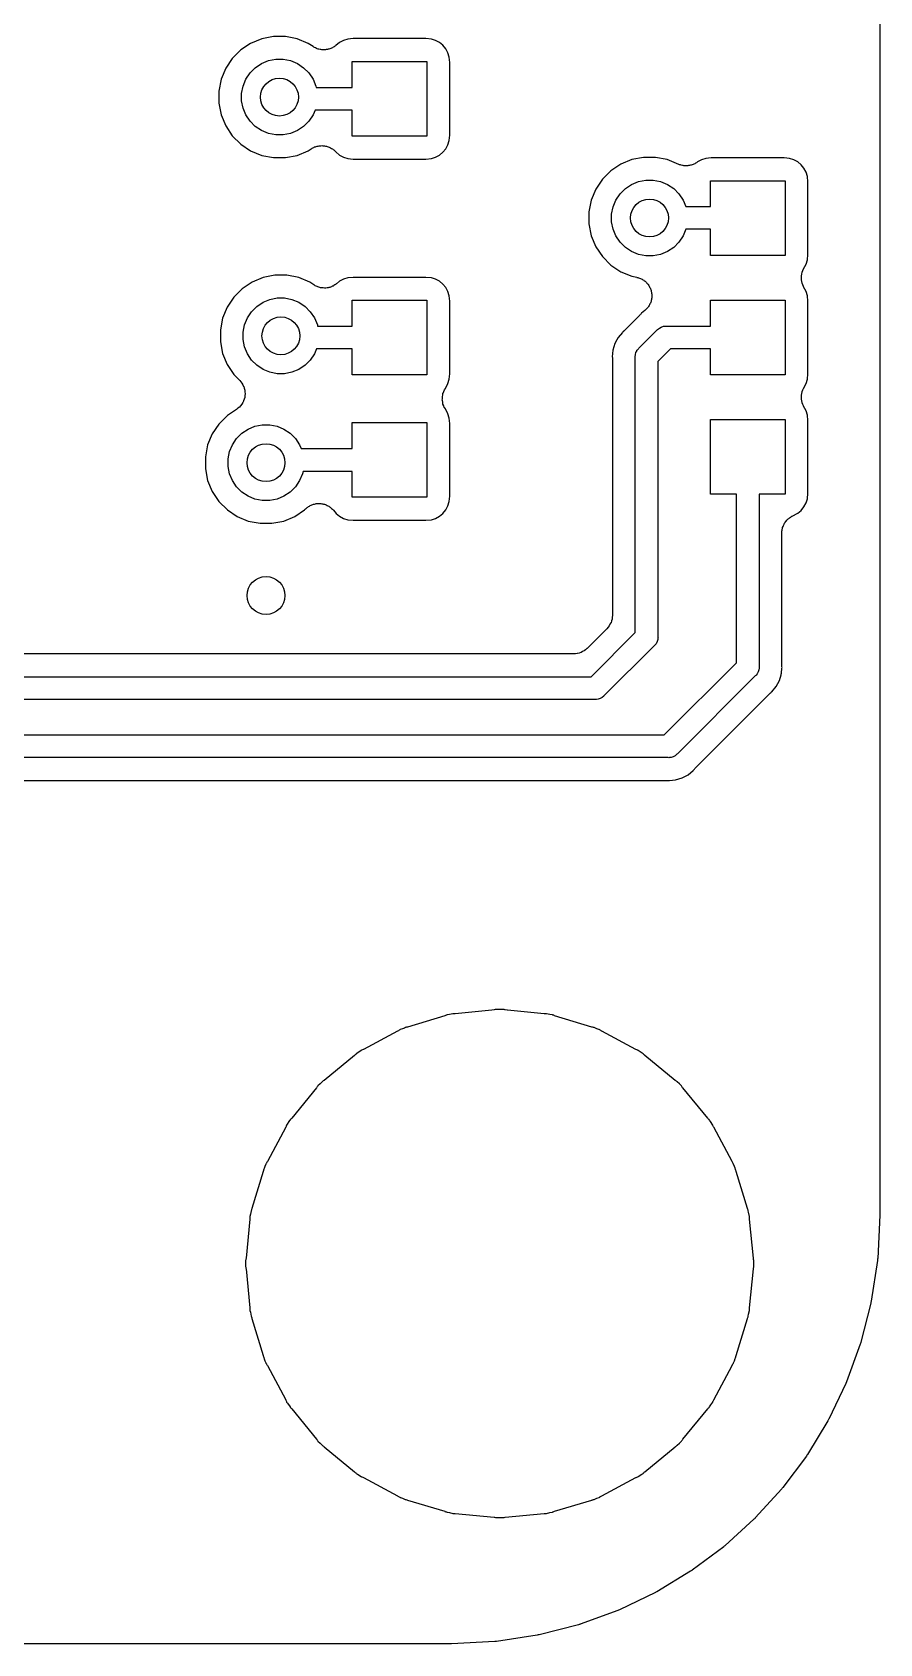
# Model space of a CAD drawing. Extents: x 98.9 to 141.5, y -118.8 to -76.2.
# Drawn here: x 135.81 to 141.49, y -118.8 to -108.01 of the extents above; entities that cross this region are included whole.
import ezdxf

# ---------------------------------------------------------------- set-up
doc = ezdxf.new("R2010")
doc.units = 0
doc.layers.add('BLACK', color=7, linetype='CONTINUOUS')

msp = doc.modelspace()

# ---------------------------------------------------------------- linework, layer by layer
at = {"layer": 'BLACK', "linetype": 'CONTINUOUS'}
for p, q in [((141.488, -102.097), (141.488, -115.926)), ((137.272, -108.08), (137.206, -108.124)), ((137.346, -108.049), (137.272, -108.08)), ((137.425, -108.034), (137.346, -108.049)), ((137.505, -108.034), (137.425, -108.034)), ((137.584, -108.049), (137.505, -108.034)), ((137.658, -108.08), (137.584, -108.049)), ((137.691, -108.102), (137.658, -108.08)), ((137.868, -108.074), (137.842, -108.095)), ((137.894, -108.06), (137.868, -108.074)), ((137.923, -108.051), (137.894, -108.06)), ((137.959, -108.048), (137.923, -108.051)), ((138.447, -108.048), (137.959, -108.048)), ((138.483, -108.051), (138.447, -108.048)), ((138.511, -108.06), (138.483, -108.051)), ((138.538, -108.074), (138.511, -108.06)), ((138.561, -108.093), (138.538, -108.074)), ((137.149, -108.181), (137.105, -108.247)), ((137.206, -108.124), (137.149, -108.181)), ((137.345, -108.215), (137.391, -108.196)), ((137.391, -108.196), (137.44, -108.186)), ((137.44, -108.186), (137.49, -108.186)), ((137.49, -108.186), (137.539, -108.196)), ((137.539, -108.196), (137.585, -108.215)), ((137.696, -108.105), (137.691, -108.102)), ((137.701, -108.108), (137.696, -108.105)), ((137.707, -108.111), (137.701, -108.108)), ((137.713, -108.114), (137.707, -108.111)), ((137.718, -108.116), (137.713, -108.114)), ((137.724, -108.118), (137.718, -108.116)), ((137.73, -108.119), (137.724, -108.118)), ((137.737, -108.121), (137.73, -108.119)), ((137.742, -108.122), (137.737, -108.121)), ((137.748, -108.123), (137.742, -108.122)), ((137.755, -108.123), (137.748, -108.123)), ((137.761, -108.124), (137.755, -108.123)), ((137.767, -108.123), (137.761, -108.124)), ((137.773, -108.123), (137.767, -108.123)), ((137.779, -108.122), (137.773, -108.123)), ((137.786, -108.121), (137.779, -108.122)), ((137.792, -108.12), (137.786, -108.121)), ((137.797, -108.119), (137.792, -108.12)), ((137.803, -108.116), (137.797, -108.119)), ((137.81, -108.114), (137.803, -108.116)), ((137.815, -108.112), (137.81, -108.114)), ((137.82, -108.11), (137.815, -108.112)), ((137.826, -108.106), (137.82, -108.11)), ((137.832, -108.103), (137.826, -108.106)), ((137.836, -108.099), (137.832, -108.103)), ((137.841, -108.096), (137.836, -108.099)), ((137.842, -108.095), (137.841, -108.096)), ((138.58, -108.116), (138.561, -108.093)), ((138.594, -108.143), (138.58, -108.116)), ((138.603, -108.172), (138.594, -108.143)), ((138.607, -108.208), (138.603, -108.172)), ((137.105, -108.247), (137.074, -108.321)), ((137.24, -108.32), (137.268, -108.278)), ((137.268, -108.278), (137.303, -108.243)), ((137.303, -108.243), (137.345, -108.215)), ((137.585, -108.215), (137.627, -108.243)), ((137.627, -108.243), (137.662, -108.278)), ((137.662, -108.278), (137.69, -108.32)), ((137.953, -108.375), (137.953, -108.201)), ((137.953, -108.201), (138.453, -108.201)), ((138.453, -108.201), (138.453, -108.701)), ((138.607, -108.695), (138.607, -108.208)), ((137.074, -108.321), (137.059, -108.4)), ((137.059, -108.4), (137.059, -108.48)), ((137.211, -108.415), (137.221, -108.366)), ((137.211, -108.465), (137.211, -108.415)), ((137.221, -108.366), (137.24, -108.32)), ((137.69, -108.32), (137.709, -108.366)), ((137.709, -108.366), (137.711, -108.375)), ((137.711, -108.375), (137.953, -108.375)), ((137.059, -108.48), (137.074, -108.559)), ((137.221, -108.514), (137.211, -108.465)), ((137.24, -108.56), (137.221, -108.514)), ((137.074, -108.559), (137.105, -108.633)), ((137.268, -108.602), (137.24, -108.56)), ((137.303, -108.637), (137.268, -108.602)), ((137.662, -108.602), (137.627, -108.637)), ((137.69, -108.56), (137.662, -108.602)), ((137.704, -108.528), (137.69, -108.56)), ((137.953, -108.528), (137.704, -108.528)), ((137.953, -108.701), (137.953, -108.528)), ((137.105, -108.633), (137.149, -108.699)), ((137.149, -108.699), (137.206, -108.756)), ((137.345, -108.665), (137.303, -108.637)), ((137.391, -108.684), (137.345, -108.665)), ((137.44, -108.694), (137.391, -108.684)), ((137.49, -108.694), (137.44, -108.694)), ((137.539, -108.684), (137.49, -108.694)), ((137.585, -108.665), (137.539, -108.684)), ((137.627, -108.637), (137.585, -108.665)), ((138.453, -108.701), (137.953, -108.701)), ((138.594, -108.76), (138.603, -108.731)), ((138.603, -108.731), (138.607, -108.695)), ((137.206, -108.756), (137.272, -108.8)), ((137.272, -108.8), (137.346, -108.831)), ((137.346, -108.831), (137.425, -108.846)), ((137.425, -108.846), (137.505, -108.846)), ((137.505, -108.846), (137.584, -108.831)), ((137.584, -108.831), (137.658, -108.8)), ((137.658, -108.8), (137.678, -108.787)), ((137.678, -108.787), (137.679, -108.786)), ((137.679, -108.786), (137.684, -108.783)), ((137.684, -108.783), (137.689, -108.78)), ((137.689, -108.78), (137.695, -108.777)), ((137.695, -108.777), (137.701, -108.774)), ((137.701, -108.774), (137.707, -108.773)), ((137.707, -108.773), (137.712, -108.771)), ((137.712, -108.771), (137.718, -108.769)), ((137.718, -108.769), (137.725, -108.768)), ((137.725, -108.768), (137.731, -108.767)), ((137.731, -108.767), (137.736, -108.766)), ((137.736, -108.766), (137.743, -108.766)), ((137.743, -108.766), (137.75, -108.765)), ((137.75, -108.765), (137.755, -108.766)), ((137.755, -108.766), (137.761, -108.766)), ((137.761, -108.766), (137.768, -108.767)), ((137.768, -108.767), (137.774, -108.768)), ((137.774, -108.768), (137.78, -108.77)), ((137.78, -108.77), (137.785, -108.771)), ((137.785, -108.771), (137.791, -108.774)), ((137.791, -108.774), (137.798, -108.776)), ((137.798, -108.776), (137.803, -108.778)), ((137.803, -108.778), (137.808, -108.78)), ((137.808, -108.78), (137.814, -108.784)), ((137.814, -108.784), (137.82, -108.787)), ((137.82, -108.787), (137.824, -108.791)), ((137.824, -108.791), (137.829, -108.794)), ((137.829, -108.794), (137.833, -108.799)), ((137.833, -108.799), (137.839, -108.803)), ((137.839, -108.803), (137.842, -108.808)), ((137.842, -108.808), (137.842, -108.808)), ((137.842, -108.808), (137.868, -108.829)), ((137.868, -108.829), (137.894, -108.843)), ((137.894, -108.843), (137.923, -108.852)), ((138.483, -108.852), (138.511, -108.843)), ((138.511, -108.843), (138.538, -108.829)), ((138.538, -108.829), (138.561, -108.81)), ((138.561, -108.81), (138.58, -108.786)), ((138.58, -108.786), (138.594, -108.76)), ((139.905, -108.844), (139.826, -108.859)), ((139.985, -108.844), (139.905, -108.844)), ((140.064, -108.859), (139.985, -108.844)), ((140.359, -108.848), (140.323, -108.851)), ((140.847, -108.848), (140.359, -108.848)), ((140.883, -108.851), (140.847, -108.848)), ((137.923, -108.852), (137.959, -108.855)), ((137.959, -108.855), (138.447, -108.855)), ((138.447, -108.855), (138.483, -108.852)), ((139.686, -108.934), (139.629, -108.991)), ((139.752, -108.89), (139.686, -108.934)), ((139.826, -108.859), (139.752, -108.89)), ((140.141, -108.891), (140.064, -108.859)), ((140.146, -108.893), (140.141, -108.891)), ((140.152, -108.895), (140.146, -108.893)), ((140.158, -108.897), (140.152, -108.895)), ((140.165, -108.898), (140.158, -108.897)), ((140.17, -108.899), (140.165, -108.898)), ((140.176, -108.9), (140.17, -108.899)), ((140.183, -108.9), (140.176, -108.9)), ((140.189, -108.901), (140.183, -108.9)), ((140.195, -108.9), (140.189, -108.901)), ((140.201, -108.9), (140.195, -108.9)), ((140.207, -108.899), (140.201, -108.9)), ((140.214, -108.899), (140.207, -108.899)), ((140.219, -108.897), (140.214, -108.899)), ((140.225, -108.896), (140.219, -108.897)), ((140.231, -108.893), (140.225, -108.896)), ((140.238, -108.891), (140.231, -108.893)), ((140.243, -108.889), (140.238, -108.891)), ((140.248, -108.887), (140.243, -108.889)), ((140.254, -108.883), (140.248, -108.887)), ((140.26, -108.88), (140.254, -108.883)), ((140.264, -108.876), (140.26, -108.88)), ((140.266, -108.875), (140.264, -108.876)), ((140.294, -108.86), (140.266, -108.875)), ((140.323, -108.851), (140.294, -108.86)), ((140.911, -108.86), (140.883, -108.851)), ((140.938, -108.874), (140.911, -108.86)), ((140.961, -108.893), (140.938, -108.874)), ((140.98, -108.916), (140.961, -108.893)), ((140.994, -108.943), (140.98, -108.916)), ((141.003, -108.972), (140.994, -108.943)), ((139.585, -109.057), (139.554, -109.131)), ((139.629, -108.991), (139.585, -109.057)), ((139.748, -109.088), (139.783, -109.053)), ((139.783, -109.053), (139.825, -109.025)), ((139.825, -109.025), (139.871, -109.006)), ((139.871, -109.006), (139.92, -108.996)), ((139.92, -108.996), (139.97, -108.996)), ((139.97, -108.996), (140.019, -109.006)), ((140.019, -109.006), (140.065, -109.025)), ((140.065, -109.025), (140.107, -109.053)), ((140.107, -109.053), (140.142, -109.088)), ((140.353, -109.174), (140.353, -109.001)), ((140.353, -109.001), (140.853, -109.001)), ((140.853, -109.001), (140.853, -109.501)), ((141.007, -109.008), (141.003, -108.972)), ((141.007, -109.495), (141.007, -109.008)), ((139.554, -109.131), (139.539, -109.21)), ((139.701, -109.176), (139.72, -109.13)), ((139.72, -109.13), (139.748, -109.088)), ((140.142, -109.088), (140.17, -109.13)), ((140.17, -109.13), (140.188, -109.174)), ((139.539, -109.21), (139.539, -109.29)), ((139.691, -109.225), (139.701, -109.176)), ((139.691, -109.275), (139.691, -109.225)), ((139.701, -109.324), (139.691, -109.275)), ((140.188, -109.174), (140.353, -109.174)), ((139.539, -109.29), (139.554, -109.369)), ((139.554, -109.369), (139.585, -109.443)), ((139.72, -109.37), (139.701, -109.324)), ((139.748, -109.412), (139.72, -109.37)), ((140.17, -109.37), (140.142, -109.412)), ((140.188, -109.326), (140.17, -109.37)), ((140.353, -109.326), (140.188, -109.326)), ((140.353, -109.501), (140.353, -109.326)), ((139.585, -109.443), (139.629, -109.509)), ((139.783, -109.447), (139.748, -109.412)), ((139.825, -109.475), (139.783, -109.447)), ((139.871, -109.494), (139.825, -109.475)), ((139.92, -109.504), (139.871, -109.494)), ((140.019, -109.494), (139.97, -109.504)), ((140.065, -109.475), (140.019, -109.494)), ((140.107, -109.447), (140.065, -109.475)), ((140.142, -109.412), (140.107, -109.447)), ((141.003, -109.531), (141.007, -109.495)), ((139.629, -109.509), (139.686, -109.566)), ((139.686, -109.566), (139.752, -109.61)), ((139.97, -109.504), (139.92, -109.504)), ((140.853, -109.501), (140.353, -109.501)), ((140.968, -109.613), (140.973, -109.602)), ((140.973, -109.602), (140.977, -109.592)), ((140.977, -109.592), (140.994, -109.56)), ((140.994, -109.56), (141.003, -109.531)), ((137.282, -109.68), (137.216, -109.724)), ((137.356, -109.649), (137.282, -109.68)), ((137.435, -109.634), (137.356, -109.649)), ((137.515, -109.634), (137.435, -109.634)), ((137.594, -109.649), (137.515, -109.634)), ((137.668, -109.68), (137.594, -109.649)), ((137.696, -109.699), (137.668, -109.68)), ((137.701, -109.701), (137.696, -109.699)), ((137.705, -109.705), (137.701, -109.701)), ((137.712, -109.707), (137.705, -109.705)), ((137.718, -109.71), (137.712, -109.707)), ((137.723, -109.712), (137.718, -109.71)), ((137.728, -109.714), (137.723, -109.712)), ((137.814, -109.711), (137.808, -109.713)), ((137.819, -109.708), (137.814, -109.711)), ((137.825, -109.706), (137.819, -109.708)), ((137.83, -109.702), (137.825, -109.706)), ((137.836, -109.699), (137.83, -109.702)), ((137.841, -109.695), (137.836, -109.699)), ((137.845, -109.692), (137.841, -109.695)), ((137.847, -109.691), (137.845, -109.692)), ((137.868, -109.674), (137.847, -109.691)), ((137.894, -109.66), (137.868, -109.674)), ((137.923, -109.651), (137.894, -109.66)), ((137.959, -109.648), (137.923, -109.651)), ((138.447, -109.648), (137.959, -109.648)), ((138.483, -109.651), (138.447, -109.648)), ((138.511, -109.66), (138.483, -109.651)), ((138.538, -109.674), (138.511, -109.66)), ((138.561, -109.693), (138.538, -109.674)), ((138.58, -109.716), (138.561, -109.693)), ((139.752, -109.61), (139.826, -109.641)), ((139.826, -109.641), (139.859, -109.647)), ((139.859, -109.647), (139.86, -109.648)), ((139.86, -109.648), (139.866, -109.649)), ((139.866, -109.649), (139.872, -109.651)), ((139.872, -109.651), (139.878, -109.653)), ((139.878, -109.653), (139.884, -109.655)), ((139.884, -109.655), (139.889, -109.658)), ((139.889, -109.658), (139.895, -109.66)), ((139.895, -109.66), (139.9, -109.664)), ((139.9, -109.664), (139.906, -109.667)), ((139.906, -109.667), (139.91, -109.671)), ((139.91, -109.671), (139.915, -109.674)), ((139.915, -109.674), (139.92, -109.679)), ((139.92, -109.679), (139.925, -109.683)), ((139.925, -109.683), (139.928, -109.688)), ((139.928, -109.688), (139.933, -109.692)), ((139.933, -109.692), (139.936, -109.697)), ((139.936, -109.697), (139.94, -109.702)), ((139.94, -109.702), (139.943, -109.708)), ((139.943, -109.708), (139.946, -109.713)), ((140.963, -109.638), (140.966, -109.626)), ((140.963, -109.639), (140.963, -109.638)), ((140.963, -109.638), (140.963, -109.638)), ((140.963, -109.651), (140.963, -109.639)), ((140.963, -109.662), (140.963, -109.651)), ((140.963, -109.663), (140.963, -109.662)), ((140.963, -109.664), (140.963, -109.663)), ((140.965, -109.675), (140.963, -109.664)), ((140.967, -109.687), (140.965, -109.675)), ((140.966, -109.626), (140.968, -109.614)), ((140.968, -109.687), (140.967, -109.687)), ((140.968, -109.614), (140.968, -109.613)), ((140.968, -109.614), (140.968, -109.614)), ((140.968, -109.688), (140.968, -109.687)), ((140.972, -109.699), (140.968, -109.688)), ((140.977, -109.71), (140.972, -109.699)), ((140.977, -109.711), (140.977, -109.71)), ((140.994, -109.743), (140.977, -109.711)), ((140.977, -109.711), (140.977, -109.711)), ((140.977, -109.711), (140.977, -109.711)), ((140.977, -109.711), (140.977, -109.711)), ((137.159, -109.781), (137.115, -109.847)), ((137.216, -109.724), (137.159, -109.781)), ((137.313, -109.843), (137.355, -109.815)), ((137.355, -109.815), (137.401, -109.796)), ((137.401, -109.796), (137.45, -109.786)), ((137.45, -109.786), (137.5, -109.786)), ((137.5, -109.786), (137.549, -109.796)), ((137.549, -109.796), (137.595, -109.815)), ((137.595, -109.815), (137.637, -109.843)), ((137.735, -109.716), (137.728, -109.714)), ((137.741, -109.718), (137.735, -109.716)), ((137.747, -109.718), (137.741, -109.718)), ((137.752, -109.719), (137.747, -109.718)), ((137.759, -109.719), (137.752, -109.719)), ((137.766, -109.72), (137.759, -109.719)), ((137.772, -109.72), (137.766, -109.72)), ((137.777, -109.72), (137.772, -109.72)), ((137.784, -109.718), (137.777, -109.72)), ((137.791, -109.718), (137.784, -109.718)), ((137.796, -109.716), (137.791, -109.718)), ((137.802, -109.715), (137.796, -109.716)), ((137.808, -109.713), (137.802, -109.715)), ((137.953, -109.975), (137.953, -109.801)), ((137.953, -109.801), (138.453, -109.801)), ((138.453, -109.801), (138.453, -110.301)), ((138.594, -109.743), (138.58, -109.716)), ((138.603, -109.772), (138.594, -109.743)), ((138.607, -109.808), (138.603, -109.772)), ((138.607, -110.295), (138.607, -109.808)), ((139.946, -109.713), (139.949, -109.719)), ((139.949, -109.719), (139.952, -109.724)), ((139.953, -109.815), (139.951, -109.821)), ((139.952, -109.724), (139.953, -109.73)), ((139.953, -109.73), (139.956, -109.736)), ((139.955, -109.809), (139.953, -109.815)), ((139.956, -109.803), (139.955, -109.809)), ((139.956, -109.736), (139.957, -109.742)), ((139.958, -109.797), (139.956, -109.803)), ((139.957, -109.742), (139.959, -109.748)), ((139.959, -109.791), (139.958, -109.797)), ((139.959, -109.748), (139.959, -109.754)), ((139.959, -109.754), (139.96, -109.76)), ((139.96, -109.785), (139.959, -109.791)), ((139.96, -109.76), (139.96, -109.766)), ((139.96, -109.766), (139.961, -109.773)), ((139.961, -109.773), (139.96, -109.779)), ((139.96, -109.779), (139.96, -109.785)), ((140.353, -109.975), (140.353, -109.801)), ((140.353, -109.801), (140.853, -109.801)), ((140.853, -109.801), (140.853, -110.301)), ((141.003, -109.772), (140.994, -109.743)), ((141.007, -109.808), (141.003, -109.772)), ((141.007, -110.295), (141.007, -109.808)), ((137.084, -109.921), (137.069, -110)), ((137.115, -109.847), (137.084, -109.921)), ((137.231, -109.966), (137.25, -109.92)), ((137.25, -109.92), (137.278, -109.878)), ((137.278, -109.878), (137.313, -109.843)), ((137.637, -109.843), (137.672, -109.878)), ((137.672, -109.878), (137.7, -109.92)), ((137.7, -109.92), (137.719, -109.966)), ((139.88, -109.902), (139.776, -110.006)), ((139.883, -109.898), (139.88, -109.902)), ((139.887, -109.894), (139.883, -109.898)), ((139.888, -109.893), (139.887, -109.894)), ((139.891, -109.889), (139.888, -109.893)), ((139.914, -109.87), (139.891, -109.889)), ((139.919, -109.866), (139.914, -109.87)), ((139.923, -109.862), (139.919, -109.866)), ((139.927, -109.857), (139.923, -109.862)), ((139.932, -109.852), (139.927, -109.857)), ((139.935, -109.847), (139.932, -109.852)), ((139.939, -109.843), (139.935, -109.847)), ((139.942, -109.837), (139.939, -109.843)), ((139.946, -109.832), (139.942, -109.837)), ((139.948, -109.826), (139.946, -109.832)), ((139.951, -109.821), (139.948, -109.826)), ((137.069, -110), (137.069, -110.08)), ((137.221, -110.015), (137.231, -109.966)), ((137.221, -110.065), (137.221, -110.015)), ((137.719, -109.966), (137.721, -109.975)), ((137.721, -109.975), (137.953, -109.975)), ((139.763, -110.018), (139.734, -110.052)), ((139.766, -110.014), (139.763, -110.018)), ((139.77, -110.011), (139.766, -110.014)), ((139.774, -110.007), (139.77, -110.011)), ((139.776, -110.006), (139.774, -110.007)), ((139.874, -110.123), (139.997, -110)), ((139.997, -110), (139.999, -109.997)), ((139.999, -109.997), (140.011, -109.988)), ((140.011, -109.988), (140.024, -109.981)), ((140.024, -109.981), (140.039, -109.976)), ((140.039, -109.976), (140.05, -109.975)), ((140.05, -109.975), (140.05, -109.975)), ((140.05, -109.975), (140.054, -109.975)), ((140.054, -109.975), (140.057, -109.975)), ((140.057, -109.975), (140.353, -109.975)), ((137.069, -110.08), (137.084, -110.159)), ((137.231, -110.114), (137.221, -110.065)), ((137.25, -110.16), (137.231, -110.114)), ((137.714, -110.128), (137.7, -110.16)), ((137.953, -110.128), (137.714, -110.128)), ((137.953, -110.301), (137.953, -110.128)), ((139.7, -110.135), (139.695, -110.18)), ((139.713, -110.092), (139.7, -110.135)), ((139.726, -110.067), (139.713, -110.092)), ((139.734, -110.052), (139.726, -110.067)), ((139.726, -110.067), (139.726, -110.067)), ((139.854, -110.151), (139.859, -110.143)), ((139.859, -110.143), (139.861, -110.137)), ((139.861, -110.137), (139.865, -110.133)), ((139.865, -110.133), (139.871, -110.126)), ((139.871, -110.126), (139.874, -110.123)), ((140.085, -110.128), (140.001, -110.212)), ((140.353, -110.128), (140.085, -110.128)), ((140.353, -110.301), (140.353, -110.128)), ((137.084, -110.159), (137.115, -110.233)), ((137.115, -110.233), (137.159, -110.299)), ((137.278, -110.202), (137.25, -110.16)), ((137.313, -110.237), (137.278, -110.202)), ((137.355, -110.265), (137.313, -110.237)), ((137.637, -110.237), (137.595, -110.265)), ((137.672, -110.202), (137.637, -110.237)), ((137.7, -110.16), (137.672, -110.202)), ((139.695, -110.18), (139.696, -110.185)), ((139.696, -110.185), (139.696, -110.187)), ((139.696, -110.187), (139.696, -110.192)), ((139.696, -110.192), (139.696, -110.197)), ((139.696, -110.197), (139.696, -111.913)), ((139.848, -110.18), (139.85, -110.165)), ((139.849, -110.184), (139.848, -110.18)), ((139.849, -112.028), (139.849, -110.184)), ((139.85, -110.165), (139.854, -110.151)), ((139.85, -110.165), (139.85, -110.165)), ((140.001, -110.212), (140.001, -112.056)), ((137.159, -110.299), (137.198, -110.337)), ((137.198, -110.337), (137.198, -110.338)), ((137.198, -110.338), (137.198, -110.338)), ((137.198, -110.338), (137.198, -110.338)), ((137.198, -110.338), (137.199, -110.339)), ((137.199, -110.339), (137.206, -110.348)), ((137.206, -110.348), (137.214, -110.357)), ((137.214, -110.357), (137.214, -110.358)), ((137.214, -110.358), (137.214, -110.358)), ((137.214, -110.358), (137.22, -110.369)), ((137.401, -110.284), (137.355, -110.265)), ((137.45, -110.294), (137.401, -110.284)), ((137.5, -110.294), (137.45, -110.294)), ((137.549, -110.284), (137.5, -110.294)), ((137.595, -110.265), (137.549, -110.284)), ((138.453, -110.301), (137.953, -110.301)), ((138.577, -110.393), (138.594, -110.36)), ((138.594, -110.36), (138.603, -110.331)), ((138.603, -110.331), (138.607, -110.295)), ((140.853, -110.301), (140.353, -110.301)), ((140.977, -110.392), (140.994, -110.36)), ((140.994, -110.36), (141.003, -110.331)), ((141.003, -110.331), (141.007, -110.295)), ((137.22, -110.369), (137.225, -110.379)), ((137.225, -110.379), (137.225, -110.38)), ((137.225, -110.38), (137.226, -110.38)), ((137.228, -110.465), (137.225, -110.476)), ((137.226, -110.38), (137.229, -110.391)), ((137.232, -110.453), (137.228, -110.465)), ((137.229, -110.391), (137.232, -110.403)), ((137.232, -110.403), (137.232, -110.403)), ((137.232, -110.403), (137.233, -110.404)), ((137.233, -110.44), (137.232, -110.452)), ((137.232, -110.452), (137.232, -110.453)), ((137.232, -110.453), (137.232, -110.453)), ((137.233, -110.404), (137.234, -110.416)), ((137.235, -110.428), (137.233, -110.44)), ((137.234, -110.416), (137.235, -110.428)), ((137.235, -110.428), (137.235, -110.428)), ((137.235, -110.428), (137.235, -110.428)), ((138.556, -110.472), (138.557, -110.461)), ((138.557, -110.448), (138.559, -110.436)), ((138.557, -110.449), (138.557, -110.448)), ((138.557, -110.448), (138.557, -110.448)), ((138.557, -110.461), (138.557, -110.449)), ((138.559, -110.436), (138.561, -110.424)), ((138.561, -110.424), (138.562, -110.424)), ((138.562, -110.423), (138.566, -110.412)), ((138.562, -110.424), (138.562, -110.423)), ((138.566, -110.412), (138.571, -110.401)), ((138.571, -110.401), (138.577, -110.393)), ((138.571, -110.401), (138.571, -110.401)), ((138.571, -110.401), (138.571, -110.401)), ((140.963, -110.438), (140.966, -110.426)), ((140.963, -110.439), (140.963, -110.438)), ((140.963, -110.438), (140.963, -110.438)), ((140.963, -110.45), (140.963, -110.439)), ((140.963, -110.462), (140.963, -110.45)), ((140.963, -110.463), (140.963, -110.462)), ((140.963, -110.464), (140.963, -110.463)), ((140.965, -110.475), (140.963, -110.464)), ((140.966, -110.426), (140.968, -110.414)), ((140.968, -110.413), (140.973, -110.402)), ((140.968, -110.414), (140.968, -110.413)), ((140.968, -110.414), (140.968, -110.414)), ((140.973, -110.402), (140.977, -110.392)), ((137.116, -110.574), (137.059, -110.631)), ((137.178, -110.533), (137.116, -110.574)), ((137.187, -110.525), (137.178, -110.533)), ((137.197, -110.517), (137.187, -110.525)), ((137.205, -110.508), (137.197, -110.517)), ((137.197, -110.517), (137.197, -110.517)), ((137.197, -110.517), (137.197, -110.517)), ((137.213, -110.498), (137.205, -110.508)), ((137.219, -110.487), (137.213, -110.498)), ((137.213, -110.498), (137.213, -110.498)), ((137.213, -110.498), (137.213, -110.498)), ((137.225, -110.477), (137.219, -110.487)), ((137.225, -110.476), (137.225, -110.476)), ((137.225, -110.476), (137.225, -110.477)), ((138.557, -110.473), (138.556, -110.472)), ((138.559, -110.485), (138.557, -110.473)), ((138.557, -110.473), (138.557, -110.473)), ((138.561, -110.497), (138.559, -110.485)), ((138.561, -110.498), (138.561, -110.497)), ((138.561, -110.497), (138.561, -110.497)), ((138.566, -110.509), (138.561, -110.498)), ((138.57, -110.52), (138.566, -110.509)), ((138.571, -110.521), (138.57, -110.52)), ((138.57, -110.52), (138.57, -110.52)), ((138.577, -110.53), (138.571, -110.521)), ((138.594, -110.563), (138.577, -110.53)), ((138.603, -110.592), (138.594, -110.563)), ((140.967, -110.487), (140.965, -110.475)), ((140.968, -110.487), (140.967, -110.487)), ((140.968, -110.488), (140.968, -110.487)), ((140.972, -110.499), (140.968, -110.488)), ((140.977, -110.51), (140.972, -110.499)), ((140.977, -110.511), (140.977, -110.51)), ((140.994, -110.543), (140.977, -110.511)), ((140.977, -110.511), (140.977, -110.511)), ((140.977, -110.511), (140.977, -110.511)), ((140.977, -110.511), (140.977, -110.511)), ((141.003, -110.572), (140.994, -110.543)), ((141.007, -110.608), (141.003, -110.572)), ((137.059, -110.631), (137.015, -110.697)), ((137.213, -110.693), (137.255, -110.665)), ((137.255, -110.665), (137.301, -110.646)), ((137.301, -110.646), (137.35, -110.636)), ((137.35, -110.636), (137.4, -110.636)), ((137.4, -110.636), (137.449, -110.646)), ((137.449, -110.646), (137.495, -110.665)), ((137.495, -110.665), (137.537, -110.693)), ((137.953, -110.795), (137.953, -110.621)), ((137.953, -110.621), (138.453, -110.621)), ((138.453, -110.621), (138.453, -111.121)), ((138.607, -110.628), (138.603, -110.592)), ((138.607, -111.115), (138.607, -110.628)), ((140.353, -111.101), (140.353, -110.601)), ((140.353, -110.601), (140.853, -110.601)), ((140.853, -110.601), (140.853, -111.101)), ((141.007, -111.095), (141.007, -110.608)), ((136.984, -110.771), (136.969, -110.85)), ((137.015, -110.697), (136.984, -110.771)), ((137.131, -110.816), (137.15, -110.77)), ((137.15, -110.77), (137.178, -110.728)), ((137.178, -110.728), (137.213, -110.693)), ((137.537, -110.693), (137.572, -110.728)), ((137.572, -110.728), (137.6, -110.77)), ((137.6, -110.77), (137.611, -110.795)), ((136.969, -110.85), (136.969, -110.93)), ((137.121, -110.865), (137.131, -110.816)), ((137.121, -110.915), (137.121, -110.865)), ((137.611, -110.795), (137.953, -110.795)), ((136.969, -110.93), (136.984, -111.009)), ((137.131, -110.964), (137.121, -110.915)), ((137.15, -111.01), (137.131, -110.964)), ((137.619, -110.964), (137.6, -111.01)), ((137.623, -110.948), (137.619, -110.964)), ((137.953, -110.948), (137.623, -110.948)), ((137.953, -111.121), (137.953, -110.948)), ((136.984, -111.009), (137.015, -111.083)), ((137.015, -111.083), (137.059, -111.149)), ((137.178, -111.052), (137.15, -111.01)), ((137.213, -111.087), (137.178, -111.052)), ((137.255, -111.115), (137.213, -111.087)), ((137.301, -111.134), (137.255, -111.115)), ((137.495, -111.115), (137.449, -111.134)), ((137.537, -111.087), (137.495, -111.115)), ((137.572, -111.052), (137.537, -111.087)), ((137.6, -111.01), (137.572, -111.052)), ((138.603, -111.151), (138.607, -111.115)), ((140.527, -111.101), (140.353, -111.101)), ((140.527, -112.231), (140.527, -111.101)), ((140.853, -111.101), (140.679, -111.101)), ((140.679, -111.101), (140.679, -112.258)), ((141.003, -111.131), (141.007, -111.095)), ((137.059, -111.149), (137.116, -111.206)), ((137.116, -111.206), (137.182, -111.25)), ((137.35, -111.144), (137.301, -111.134)), ((137.4, -111.144), (137.35, -111.144)), ((137.449, -111.134), (137.4, -111.144)), ((137.568, -111.25), (137.634, -111.206)), ((137.634, -111.206), (137.64, -111.2)), ((137.64, -111.2), (137.641, -111.199)), ((137.641, -111.199), (137.646, -111.195)), ((137.646, -111.195), (137.65, -111.191)), ((137.65, -111.191), (137.655, -111.187)), ((137.655, -111.187), (137.66, -111.183)), ((137.66, -111.183), (137.666, -111.181)), ((137.666, -111.181), (137.67, -111.177)), ((137.67, -111.177), (137.677, -111.175)), ((137.677, -111.175), (137.682, -111.172)), ((137.682, -111.172), (137.688, -111.17)), ((137.688, -111.17), (137.693, -111.168)), ((137.693, -111.168), (137.7, -111.167)), ((137.7, -111.167), (137.706, -111.165)), ((137.706, -111.165), (137.712, -111.164)), ((137.712, -111.164), (137.718, -111.163)), ((137.718, -111.163), (137.724, -111.163)), ((137.724, -111.163), (137.731, -111.163)), ((137.731, -111.163), (137.737, -111.163)), ((137.737, -111.163), (137.742, -111.163)), ((137.742, -111.163), (137.749, -111.165)), ((137.749, -111.165), (137.756, -111.165)), ((137.756, -111.165), (137.761, -111.167)), ((137.761, -111.167), (137.767, -111.168)), ((137.767, -111.168), (137.773, -111.171)), ((137.773, -111.171), (137.779, -111.173)), ((137.779, -111.173), (137.784, -111.176)), ((137.784, -111.176), (137.79, -111.178)), ((137.79, -111.178), (137.795, -111.182)), ((137.795, -111.182), (137.801, -111.185)), ((137.801, -111.185), (137.805, -111.188)), ((137.805, -111.188), (137.81, -111.192)), ((137.81, -111.192), (137.815, -111.196)), ((137.815, -111.196), (137.82, -111.201)), ((137.82, -111.201), (137.824, -111.205)), ((137.824, -111.205), (137.828, -111.209)), ((137.828, -111.209), (137.845, -111.23)), ((138.453, -111.121), (137.953, -111.121)), ((138.561, -111.23), (138.58, -111.206)), ((138.58, -111.206), (138.594, -111.18)), ((138.594, -111.18), (138.603, -111.151)), ((140.938, -111.229), (140.961, -111.21)), ((140.961, -111.21), (140.98, -111.186)), ((140.98, -111.186), (140.994, -111.16)), ((140.994, -111.16), (141.003, -111.131)), ((137.182, -111.25), (137.256, -111.281)), ((137.256, -111.281), (137.335, -111.296)), ((137.335, -111.296), (137.415, -111.296)), ((137.415, -111.296), (137.494, -111.281)), ((137.494, -111.281), (137.568, -111.25)), ((137.845, -111.23), (137.868, -111.249)), ((137.868, -111.249), (137.894, -111.263)), ((137.894, -111.263), (137.923, -111.272)), ((137.923, -111.272), (137.959, -111.275)), ((137.959, -111.275), (138.447, -111.275)), ((138.447, -111.275), (138.483, -111.272)), ((138.483, -111.272), (138.511, -111.263)), ((138.511, -111.263), (138.538, -111.249)), ((138.538, -111.249), (138.561, -111.23)), ((140.834, -111.335), (140.836, -111.33)), ((140.836, -111.33), (140.837, -111.324)), ((140.837, -111.324), (140.84, -111.318)), ((140.84, -111.318), (140.842, -111.311)), ((140.842, -111.311), (140.844, -111.306)), ((140.844, -111.306), (140.847, -111.301)), ((140.847, -111.301), (140.85, -111.295)), ((140.85, -111.295), (140.854, -111.29)), ((140.854, -111.29), (140.857, -111.285)), ((140.857, -111.285), (140.86, -111.281)), ((140.86, -111.281), (140.865, -111.276)), ((140.865, -111.276), (140.87, -111.271)), ((140.87, -111.271), (140.874, -111.267)), ((140.874, -111.267), (140.878, -111.263)), ((140.878, -111.263), (140.884, -111.259)), ((140.884, -111.259), (140.889, -111.255)), ((140.889, -111.255), (140.894, -111.252)), ((140.894, -111.252), (140.899, -111.249)), ((140.899, -111.249), (140.902, -111.248)), ((140.902, -111.248), (140.938, -111.229)), ((140.831, -111.36), (140.832, -111.354)), ((140.831, -111.361), (140.831, -111.36)), ((140.831, -112.245), (140.831, -111.361)), ((140.832, -111.348), (140.833, -111.342)), ((140.832, -111.354), (140.832, -111.348)), ((140.833, -111.342), (140.834, -111.335)), ((139.68, -111.973), (139.675, -111.983)), ((139.686, -111.963), (139.68, -111.973)), ((139.687, -111.962), (139.686, -111.962)), ((139.686, -111.962), (139.686, -111.963)), ((139.69, -111.95), (139.687, -111.962)), ((139.694, -111.939), (139.69, -111.95)), ((139.695, -111.926), (139.694, -111.938)), ((139.694, -111.938), (139.694, -111.938)), ((139.694, -111.938), (139.694, -111.939)), ((139.696, -111.914), (139.695, -111.926)), ((139.696, -111.913), (139.696, -111.913)), ((139.696, -111.913), (139.696, -111.913)), ((139.696, -111.913), (139.696, -111.913)), ((139.696, -111.913), (139.696, -111.914)), ((139.659, -112.003), (139.528, -112.134)), ((139.553, -112.324), (139.849, -112.028)), ((139.667, -111.993), (139.659, -112.003)), ((139.674, -111.984), (139.667, -111.993)), ((139.675, -111.984), (139.674, -111.984)), ((139.675, -111.983), (139.675, -111.984)), ((140, -112.075), (139.996, -112.089)), ((140.001, -112.064), (140, -112.075)), ((140.001, -112.056), (140.002, -112.06)), ((140.002, -112.06), (140.001, -112.064)), ((140.001, -112.064), (140.001, -112.064)), ((139.438, -112.171), (134.062, -112.171)), ((139.449, -112.17), (139.438, -112.171)), ((139.461, -112.169), (139.449, -112.17)), ((139.462, -112.169), (139.461, -112.169)), ((139.474, -112.166), (139.462, -112.169)), ((139.462, -112.169), (139.462, -112.169)), ((139.485, -112.162), (139.474, -112.166)), ((139.486, -112.162), (139.485, -112.162)), ((139.485, -112.162), (139.485, -112.162)), ((139.496, -112.156), (139.486, -112.162)), ((139.507, -112.151), (139.496, -112.156)), ((139.508, -112.15), (139.507, -112.15)), ((139.507, -112.15), (139.507, -112.151)), ((139.517, -112.143), (139.508, -112.15)), ((139.526, -112.135), (139.517, -112.143)), ((139.527, -112.135), (139.526, -112.135)), ((139.528, -112.134), (139.527, -112.134)), ((139.527, -112.134), (139.527, -112.135)), ((139.527, -112.135), (139.527, -112.135)), ((139.976, -112.117), (139.642, -112.451)), ((139.979, -112.114), (139.976, -112.117)), ((139.989, -112.103), (139.979, -112.114)), ((139.996, -112.089), (139.989, -112.103)), ((140.043, -112.714), (140.527, -112.231)), ((140.668, -112.301), (140.666, -112.305)), ((140.674, -112.292), (140.668, -112.301)), ((140.678, -112.277), (140.674, -112.292)), ((140.679, -112.266), (140.678, -112.277)), ((140.679, -112.258), (140.679, -112.262)), ((140.679, -112.262), (140.679, -112.266)), ((140.679, -112.266), (140.679, -112.266)), ((140.828, -112.307), (140.829, -112.3)), ((140.829, -112.3), (140.832, -112.267)), ((140.829, -112.3), (140.829, -112.3)), ((140.832, -112.25), (140.831, -112.245)), ((140.832, -112.255), (140.832, -112.25)), ((140.832, -112.257), (140.832, -112.255)), ((140.833, -112.262), (140.832, -112.257)), ((140.832, -112.267), (140.833, -112.262)), ((140.832, -112.267), (140.832, -112.267)), ((133.947, -112.324), (139.553, -112.324)), ((140.654, -112.319), (140.132, -112.841)), ((140.657, -112.316), (140.654, -112.319)), ((140.659, -112.313), (140.657, -112.316)), ((140.666, -112.305), (140.659, -112.313)), ((140.765, -112.425), (140.794, -112.39)), ((140.794, -112.39), (140.815, -112.35)), ((140.815, -112.35), (140.827, -112.312)), ((140.827, -112.312), (140.828, -112.307)), ((140.827, -112.312), (140.827, -112.312)), ((139.581, -112.476), (133.919, -112.476)), ((139.585, -112.477), (139.581, -112.476)), ((139.589, -112.476), (139.585, -112.477)), ((139.6, -112.475), (139.589, -112.476)), ((139.589, -112.476), (139.589, -112.476)), ((139.614, -112.471), (139.6, -112.475)), ((139.628, -112.464), (139.614, -112.471)), ((139.639, -112.454), (139.628, -112.464)), ((139.642, -112.451), (139.639, -112.454)), ((140.249, -112.939), (140.752, -112.436)), ((140.752, -112.436), (140.753, -112.435)), ((140.753, -112.435), (140.758, -112.432)), ((140.758, -112.432), (140.761, -112.428)), ((140.761, -112.428), (140.765, -112.425)), ((133.617, -112.714), (140.043, -112.714)), ((140.129, -112.844), (140.118, -112.854)), ((140.132, -112.841), (140.129, -112.844)), ((140.071, -112.866), (133.589, -112.866)), ((140.075, -112.867), (140.071, -112.866)), ((140.079, -112.866), (140.075, -112.867)), ((140.09, -112.865), (140.079, -112.866)), ((140.079, -112.866), (140.079, -112.866)), ((140.104, -112.861), (140.09, -112.865)), ((140.118, -112.854), (140.104, -112.861)), ((140.203, -112.981), (140.237, -112.952)), ((140.237, -112.952), (140.241, -112.949)), ((140.241, -112.949), (140.242, -112.947)), ((140.242, -112.947), (140.246, -112.943)), ((140.246, -112.943), (140.249, -112.939)), ((133.602, -113.019), (140.058, -113.019)), ((140.058, -113.019), (140.059, -113.019)), ((140.059, -113.019), (140.065, -113.019)), ((140.065, -113.019), (140.07, -113.019)), ((140.07, -113.019), (140.075, -113.02)), ((140.075, -113.02), (140.08, -113.019)), ((140.08, -113.019), (140.12, -113.015)), ((140.08, -113.019), (140.08, -113.019)), ((140.12, -113.015), (140.163, -113.002)), ((140.163, -113.002), (140.203, -112.981)), ((138.889, -114.558), (138.643, -114.582)), ((138.905, -114.556), (138.889, -114.558)), ((138.889, -114.558), (138.889, -114.558)), ((138.91, -114.555), (138.905, -114.556)), ((138.916, -114.555), (138.91, -114.555)), ((138.917, -114.554), (138.916, -114.555)), ((138.921, -114.554), (138.917, -114.554)), ((138.937, -114.554), (138.921, -114.554)), ((138.945, -114.554), (138.937, -114.554)), ((138.961, -114.554), (138.945, -114.554)), ((138.965, -114.554), (138.961, -114.554)), ((138.97, -114.555), (138.965, -114.554)), ((138.975, -114.556), (138.97, -114.555)), ((138.977, -114.556), (138.975, -114.556)), ((138.992, -114.558), (138.977, -114.556)), ((138.993, -114.558), (138.992, -114.558)), ((139.239, -114.582), (138.993, -114.558)), ((138.303, -114.678), (138.29, -114.683)), ((138.304, -114.677), (138.303, -114.678)), ((138.303, -114.678), (138.303, -114.678)), ((138.308, -114.675), (138.304, -114.677)), ((138.311, -114.675), (138.308, -114.675)), ((138.317, -114.673), (138.311, -114.675)), ((138.322, -114.672), (138.317, -114.673)), ((138.324, -114.672), (138.322, -114.672)), ((138.573, -114.596), (138.324, -114.672)), ((138.578, -114.594), (138.573, -114.596)), ((138.583, -114.593), (138.578, -114.594)), ((138.584, -114.592), (138.583, -114.593)), ((138.588, -114.59), (138.584, -114.592)), ((138.605, -114.587), (138.588, -114.59)), ((138.627, -114.583), (138.605, -114.587)), ((138.605, -114.587), (138.605, -114.587)), ((138.605, -114.587), (138.605, -114.587)), ((138.631, -114.583), (138.627, -114.583)), ((138.636, -114.582), (138.631, -114.583)), ((138.641, -114.582), (138.636, -114.582)), ((138.643, -114.582), (138.641, -114.582)), ((139.244, -114.582), (139.239, -114.582)), ((139.25, -114.583), (139.244, -114.582)), ((139.251, -114.583), (139.25, -114.583)), ((139.255, -114.583), (139.251, -114.583)), ((139.276, -114.587), (139.255, -114.583)), ((139.294, -114.59), (139.276, -114.587)), ((139.276, -114.587), (139.276, -114.587)), ((139.298, -114.592), (139.294, -114.59)), ((139.303, -114.593), (139.298, -114.592)), ((139.308, -114.596), (139.303, -114.593)), ((139.309, -114.596), (139.308, -114.596)), ((139.558, -114.672), (139.309, -114.596)), ((139.564, -114.673), (139.558, -114.672)), ((139.569, -114.674), (139.564, -114.673)), ((139.571, -114.675), (139.569, -114.674)), ((139.574, -114.675), (139.571, -114.675)), ((139.578, -114.677), (139.574, -114.675)), ((139.593, -114.683), (139.578, -114.677)), ((139.578, -114.677), (139.578, -114.677)), ((138.257, -114.699), (138.028, -114.822)), ((138.262, -114.696), (138.257, -114.699)), ((138.266, -114.694), (138.262, -114.696)), ((138.268, -114.693), (138.266, -114.694)), ((138.271, -114.691), (138.268, -114.693)), ((138.275, -114.689), (138.271, -114.691)), ((138.29, -114.683), (138.275, -114.689)), ((138.275, -114.689), (138.275, -114.689)), ((138.29, -114.683), (138.29, -114.683)), ((138.29, -114.683), (138.29, -114.683)), ((139.606, -114.689), (139.593, -114.683)), ((139.593, -114.683), (139.593, -114.683)), ((139.593, -114.683), (139.593, -114.683)), ((139.607, -114.689), (139.606, -114.689)), ((139.606, -114.689), (139.606, -114.689)), ((139.611, -114.691), (139.607, -114.689)), ((139.614, -114.693), (139.611, -114.691)), ((139.619, -114.695), (139.614, -114.693)), ((139.623, -114.698), (139.619, -114.695)), ((139.625, -114.699), (139.623, -114.698)), ((139.854, -114.822), (139.625, -114.699)), ((137.968, -114.862), (137.764, -115.029)), ((137.972, -114.858), (137.968, -114.862)), ((137.976, -114.855), (137.972, -114.858)), ((137.977, -114.853), (137.976, -114.855)), ((137.98, -114.851), (137.977, -114.853)), ((137.984, -114.848), (137.98, -114.851)), ((138.013, -114.829), (137.984, -114.848)), ((137.984, -114.848), (137.984, -114.848)), ((138.016, -114.827), (138.013, -114.829)), ((138.021, -114.825), (138.016, -114.827)), ((138.026, -114.823), (138.021, -114.825)), ((138.028, -114.822), (138.026, -114.823)), ((139.859, -114.824), (139.854, -114.822)), ((139.864, -114.826), (139.859, -114.824)), ((139.866, -114.827), (139.864, -114.826)), ((139.869, -114.829), (139.866, -114.827)), ((139.882, -114.837), (139.869, -114.829)), ((139.902, -114.851), (139.882, -114.837)), ((139.882, -114.837), (139.882, -114.837)), ((139.905, -114.853), (139.902, -114.851)), ((139.909, -114.857), (139.905, -114.853)), ((139.913, -114.861), (139.909, -114.857)), ((139.914, -114.862), (139.913, -114.861)), ((140.118, -115.029), (139.914, -114.862)), ((137.713, -115.079), (137.547, -115.283)), ((137.716, -115.075), (137.713, -115.079)), ((137.72, -115.071), (137.716, -115.075)), ((137.721, -115.069), (137.72, -115.071)), ((137.723, -115.066), (137.721, -115.069)), ((137.737, -115.052), (137.723, -115.066)), ((137.751, -115.038), (137.737, -115.052)), ((137.737, -115.052), (137.737, -115.052)), ((137.737, -115.052), (137.737, -115.052)), ((137.754, -115.036), (137.751, -115.038)), ((137.758, -115.033), (137.754, -115.036)), ((137.763, -115.03), (137.758, -115.033)), ((137.764, -115.029), (137.763, -115.03)), ((140.122, -115.032), (140.118, -115.029)), ((140.126, -115.035), (140.122, -115.032)), ((140.128, -115.036), (140.126, -115.035)), ((140.131, -115.038), (140.128, -115.036)), ((140.145, -115.052), (140.131, -115.038)), ((140.159, -115.066), (140.145, -115.052)), ((140.145, -115.052), (140.145, -115.052)), ((140.145, -115.052), (140.145, -115.052)), ((140.161, -115.069), (140.159, -115.066)), ((140.164, -115.074), (140.161, -115.069)), ((140.167, -115.078), (140.164, -115.074)), ((140.168, -115.079), (140.167, -115.078)), ((140.335, -115.283), (140.168, -115.079)), ((137.533, -115.298), (137.513, -115.328)), ((137.536, -115.295), (137.533, -115.298)), ((137.533, -115.298), (137.533, -115.298)), ((137.538, -115.292), (137.536, -115.295)), ((137.542, -115.288), (137.538, -115.292)), ((137.545, -115.284), (137.542, -115.288)), ((137.547, -115.283), (137.545, -115.284)), ((140.339, -115.287), (140.335, -115.283)), ((140.343, -115.291), (140.339, -115.287)), ((140.344, -115.292), (140.343, -115.291)), ((140.346, -115.295), (140.344, -115.292)), ((140.353, -115.304), (140.346, -115.295)), ((140.369, -115.328), (140.353, -115.304)), ((140.353, -115.304), (140.353, -115.304)), ((137.507, -115.343), (137.384, -115.572)), ((137.509, -115.338), (137.507, -115.343)), ((137.511, -115.333), (137.509, -115.338)), ((137.512, -115.331), (137.511, -115.333)), ((137.513, -115.328), (137.512, -115.331)), ((140.37, -115.331), (140.369, -115.328)), ((140.372, -115.336), (140.37, -115.331)), ((140.374, -115.341), (140.372, -115.336)), ((140.375, -115.343), (140.374, -115.341)), ((140.498, -115.572), (140.375, -115.343)), ((137.357, -115.639), (137.281, -115.888)), ((137.358, -115.633), (137.357, -115.639)), ((137.359, -115.628), (137.358, -115.633)), ((137.36, -115.627), (137.359, -115.628)), ((137.362, -115.619), (137.36, -115.623)), ((137.36, -115.623), (137.36, -115.627)), ((137.368, -115.605), (137.362, -115.619)), ((137.362, -115.619), (137.362, -115.619)), ((137.373, -115.591), (137.368, -115.605)), ((137.368, -115.605), (137.368, -115.605)), ((137.368, -115.605), (137.368, -115.605)), ((137.374, -115.59), (137.373, -115.591)), ((137.373, -115.591), (137.373, -115.591)), ((137.376, -115.586), (137.374, -115.59)), ((137.378, -115.583), (137.376, -115.586)), ((137.38, -115.578), (137.378, -115.583)), ((137.383, -115.574), (137.38, -115.578)), ((137.384, -115.572), (137.383, -115.574)), ((140.501, -115.577), (140.498, -115.572)), ((140.503, -115.582), (140.501, -115.577)), ((140.504, -115.583), (140.503, -115.582)), ((140.506, -115.586), (140.504, -115.583)), ((140.508, -115.59), (140.506, -115.586)), ((140.514, -115.605), (140.508, -115.59)), ((140.508, -115.59), (140.508, -115.59)), ((140.519, -115.618), (140.514, -115.605)), ((140.514, -115.605), (140.514, -115.605)), ((140.514, -115.605), (140.514, -115.605)), ((140.52, -115.619), (140.519, -115.618)), ((140.519, -115.618), (140.519, -115.618)), ((140.522, -115.623), (140.52, -115.619)), ((140.522, -115.627), (140.522, -115.623)), ((140.524, -115.632), (140.522, -115.627)), ((140.525, -115.637), (140.524, -115.632)), ((140.525, -115.639), (140.525, -115.637)), ((140.601, -115.888), (140.525, -115.639)), ((137.267, -115.958), (137.241, -116.22)), ((137.271, -115.926), (137.267, -115.942)), ((137.267, -115.942), (137.267, -115.946)), ((137.267, -115.946), (137.267, -115.948)), ((137.267, -115.948), (137.267, -115.953)), ((137.267, -115.953), (137.267, -115.958)), ((137.275, -115.903), (137.271, -115.926)), ((137.271, -115.926), (137.271, -115.926)), ((137.277, -115.899), (137.275, -115.903)), ((137.278, -115.894), (137.277, -115.899)), ((137.28, -115.889), (137.278, -115.894)), ((137.281, -115.888), (137.28, -115.889)), ((140.603, -115.893), (140.601, -115.888)), ((140.605, -115.898), (140.603, -115.893)), ((140.605, -115.899), (140.605, -115.898)), ((140.607, -115.903), (140.605, -115.899)), ((140.608, -115.911), (140.607, -115.903)), ((140.614, -115.942), (140.608, -115.911)), ((140.608, -115.911), (140.608, -115.911)), ((140.608, -115.911), (140.608, -115.911)), ((140.614, -115.946), (140.614, -115.942)), ((140.615, -115.951), (140.614, -115.946)), ((140.615, -115.956), (140.615, -115.951)), ((140.615, -115.958), (140.615, -115.956)), ((140.641, -116.22), (140.615, -115.958)), ((141.488, -115.933), (141.474, -116.223)), ((141.488, -115.926), (141.488, -115.928)), ((141.488, -115.928), (141.488, -115.93)), ((141.488, -115.93), (141.488, -115.933)), ((137.239, -116.232), (137.238, -116.236)), ((137.238, -116.236), (137.238, -116.256)), ((137.238, -116.256), (137.238, -116.256)), ((137.238, -116.256), (137.238, -116.256)), ((137.238, -116.256), (137.238, -116.276)), ((137.238, -116.276), (137.239, -116.28)), ((137.24, -116.227), (137.239, -116.232)), ((137.239, -116.28), (137.239, -116.281)), ((137.239, -116.281), (137.24, -116.287)), ((137.241, -116.222), (137.24, -116.227)), ((137.24, -116.287), (137.241, -116.292)), ((137.241, -116.22), (137.241, -116.222)), ((137.241, -116.292), (137.267, -116.554)), ((140.615, -116.554), (140.641, -116.292)), ((140.642, -116.225), (140.641, -116.22)), ((140.641, -116.29), (140.642, -116.285)), ((140.641, -116.292), (140.641, -116.29)), ((140.642, -116.231), (140.642, -116.225)), ((140.643, -116.232), (140.642, -116.231)), ((140.642, -116.285), (140.643, -116.28)), ((140.644, -116.236), (140.643, -116.232)), ((140.643, -116.28), (140.644, -116.276)), ((140.644, -116.256), (140.644, -116.236)), ((140.644, -116.276), (140.644, -116.256)), ((140.644, -116.256), (140.644, -116.256)), ((140.644, -116.256), (140.644, -116.256)), ((141.472, -116.236), (141.431, -116.509)), ((141.473, -116.23), (141.472, -116.236)), ((141.474, -116.223), (141.473, -116.225)), ((141.473, -116.225), (141.473, -116.23)), ((141.431, -116.51), (141.429, -116.516)), ((141.431, -116.509), (141.431, -116.51)), ((137.267, -116.554), (137.267, -116.556)), ((137.267, -116.556), (137.267, -116.561)), ((137.267, -116.561), (137.267, -116.566)), ((137.267, -116.566), (137.267, -116.57)), ((137.267, -116.57), (137.27, -116.583)), ((137.27, -116.583), (137.27, -116.583)), ((137.27, -116.583), (137.27, -116.583)), ((137.27, -116.583), (137.275, -116.609)), ((137.275, -116.609), (137.277, -116.613)), ((137.277, -116.613), (137.277, -116.614)), ((137.277, -116.614), (137.279, -116.62)), ((137.279, -116.62), (137.281, -116.624)), ((140.601, -116.624), (140.602, -116.623)), ((140.602, -116.623), (140.604, -116.618)), ((140.604, -116.618), (140.605, -116.613)), ((140.605, -116.613), (140.607, -116.609)), ((140.607, -116.609), (140.609, -116.596)), ((140.609, -116.596), (140.614, -116.57)), ((140.609, -116.596), (140.609, -116.596)), ((140.614, -116.565), (140.615, -116.559)), ((140.614, -116.566), (140.614, -116.565)), ((140.614, -116.57), (140.614, -116.566)), ((140.615, -116.559), (140.615, -116.554)), ((141.428, -116.521), (141.361, -116.784)), ((141.429, -116.516), (141.428, -116.521)), ((137.281, -116.624), (137.357, -116.873)), ((140.525, -116.873), (140.601, -116.624)), ((141.357, -116.796), (141.265, -117.048)), ((141.359, -116.791), (141.357, -116.796)), ((141.361, -116.786), (141.359, -116.791)), ((141.361, -116.784), (141.361, -116.786)), ((137.357, -116.873), (137.357, -116.875)), ((137.357, -116.875), (137.358, -116.88)), ((137.358, -116.88), (137.36, -116.886)), ((137.36, -116.886), (137.36, -116.889)), ((137.36, -116.889), (137.362, -116.893)), ((137.362, -116.893), (137.362, -116.894)), ((137.362, -116.894), (137.362, -116.894)), ((137.362, -116.894), (137.368, -116.908)), ((137.368, -116.908), (137.368, -116.908)), ((137.368, -116.908), (137.368, -116.908)), ((137.368, -116.908), (137.374, -116.922)), ((137.374, -116.922), (137.374, -116.923)), ((137.374, -116.923), (137.376, -116.926)), ((137.376, -116.926), (137.378, -116.929)), ((137.378, -116.929), (137.379, -116.931)), ((137.379, -116.931), (137.381, -116.935)), ((137.381, -116.935), (137.384, -116.94)), ((137.384, -116.94), (137.507, -117.169)), ((140.375, -117.169), (140.498, -116.94)), ((140.498, -116.94), (140.499, -116.938)), ((140.499, -116.938), (140.502, -116.934)), ((140.502, -116.934), (140.504, -116.929)), ((140.504, -116.929), (140.506, -116.926)), ((140.506, -116.926), (140.508, -116.923)), ((140.508, -116.921), (140.514, -116.908)), ((140.508, -116.923), (140.508, -116.921)), ((140.508, -116.921), (140.508, -116.921)), ((140.514, -116.908), (140.52, -116.893)), ((140.514, -116.908), (140.514, -116.908)), ((140.514, -116.908), (140.514, -116.908)), ((140.52, -116.893), (140.522, -116.889)), ((140.52, -116.893), (140.52, -116.893)), ((140.522, -116.886), (140.523, -116.884)), ((140.522, -116.889), (140.522, -116.886)), ((140.523, -116.884), (140.524, -116.879)), ((140.524, -116.879), (140.525, -116.873)), ((141.262, -117.054), (141.261, -117.059)), ((141.265, -117.05), (141.262, -117.054)), ((141.265, -117.048), (141.265, -117.05)), ((141.261, -117.059), (141.146, -117.299)), ((137.507, -117.169), (137.507, -117.171)), ((137.507, -117.171), (137.509, -117.176)), ((137.509, -117.176), (137.512, -117.181)), ((137.512, -117.181), (137.513, -117.184)), ((137.513, -117.184), (137.518, -117.191)), ((137.518, -117.191), (137.518, -117.191)), ((137.518, -117.191), (137.518, -117.191)), ((137.518, -117.191), (137.536, -117.217)), ((137.536, -117.217), (137.538, -117.22)), ((137.538, -117.22), (137.539, -117.221)), ((137.539, -117.221), (137.543, -117.225)), ((137.543, -117.225), (137.547, -117.229)), ((137.547, -117.229), (137.713, -117.433)), ((140.168, -117.433), (140.335, -117.229)), ((140.335, -117.229), (140.337, -117.228)), ((140.337, -117.228), (140.34, -117.224)), ((140.34, -117.224), (140.344, -117.22)), ((140.344, -117.22), (140.346, -117.217)), ((140.346, -117.217), (140.357, -117.202)), ((140.357, -117.202), (140.369, -117.184)), ((140.357, -117.202), (140.357, -117.202)), ((140.369, -117.184), (140.37, -117.181)), ((140.37, -117.181), (140.371, -117.179)), ((140.371, -117.179), (140.373, -117.174)), ((140.373, -117.174), (140.375, -117.169)), ((141.14, -117.31), (141.003, -117.536)), ((141.142, -117.305), (141.14, -117.31)), ((141.145, -117.301), (141.142, -117.305)), ((141.146, -117.299), (141.145, -117.301)), ((137.713, -117.433), (137.715, -117.434)), ((137.715, -117.434), (137.717, -117.439)), ((137.717, -117.439), (137.721, -117.443)), ((137.721, -117.443), (137.723, -117.446)), ((137.723, -117.446), (137.737, -117.46)), ((137.737, -117.46), (137.737, -117.46)), ((137.737, -117.46), (137.737, -117.46)), ((137.737, -117.46), (137.751, -117.474)), ((137.751, -117.474), (137.754, -117.476)), ((137.754, -117.476), (137.756, -117.477)), ((137.756, -117.477), (137.76, -117.481)), ((137.76, -117.481), (137.764, -117.484)), ((137.764, -117.484), (137.968, -117.651)), ((139.914, -117.651), (140.118, -117.484)), ((140.118, -117.484), (140.119, -117.482)), ((140.119, -117.482), (140.124, -117.48)), ((140.124, -117.48), (140.128, -117.476)), ((140.128, -117.476), (140.131, -117.474)), ((140.131, -117.474), (140.145, -117.46)), ((140.145, -117.46), (140.159, -117.446)), ((140.145, -117.46), (140.145, -117.46)), ((140.145, -117.46), (140.145, -117.46)), ((140.159, -117.446), (140.161, -117.443)), ((140.161, -117.443), (140.162, -117.441)), ((140.162, -117.441), (140.166, -117.437)), ((140.166, -117.437), (140.168, -117.433)), ((140.996, -117.546), (140.838, -117.757)), ((140.999, -117.541), (140.996, -117.546)), ((141.002, -117.537), (140.999, -117.541)), ((141.003, -117.536), (141.002, -117.537)), ((137.968, -117.651), (137.969, -117.652)), ((137.969, -117.652), (137.973, -117.656)), ((137.973, -117.656), (137.977, -117.659)), ((137.977, -117.659), (137.98, -117.662)), ((137.98, -117.662), (137.989, -117.668)), ((137.989, -117.668), (137.989, -117.668)), ((137.989, -117.668), (138.013, -117.684)), ((138.013, -117.684), (138.016, -117.685)), ((138.016, -117.685), (138.018, -117.686)), ((138.018, -117.686), (138.023, -117.688)), ((138.023, -117.688), (138.028, -117.69)), ((138.028, -117.69), (138.257, -117.813)), ((139.625, -117.813), (139.854, -117.69)), ((139.854, -117.69), (139.856, -117.69)), ((139.856, -117.69), (139.861, -117.688)), ((139.861, -117.688), (139.866, -117.685)), ((139.866, -117.685), (139.869, -117.684)), ((139.869, -117.684), (139.894, -117.667)), ((139.894, -117.667), (139.902, -117.662)), ((139.894, -117.667), (139.894, -117.667)), ((139.894, -117.667), (139.894, -117.667)), ((139.902, -117.662), (139.905, -117.659)), ((139.905, -117.659), (139.906, -117.658)), ((139.906, -117.658), (139.91, -117.654)), ((139.91, -117.654), (139.914, -117.651)), ((140.831, -117.766), (140.654, -117.961)), ((140.834, -117.762), (140.831, -117.766)), ((140.837, -117.758), (140.834, -117.762)), ((140.838, -117.757), (140.837, -117.758)), ((138.257, -117.813), (138.259, -117.814)), ((138.259, -117.814), (138.263, -117.817)), ((138.263, -117.817), (138.268, -117.819)), ((138.268, -117.819), (138.271, -117.821)), ((138.271, -117.821), (138.274, -117.823)), ((138.274, -117.823), (138.276, -117.824)), ((138.276, -117.824), (138.276, -117.824)), ((138.276, -117.824), (138.29, -117.829)), ((138.29, -117.829), (138.29, -117.829)), ((138.29, -117.829), (138.29, -117.829)), ((138.29, -117.829), (138.304, -117.835)), ((138.304, -117.835), (138.304, -117.835)), ((138.304, -117.835), (138.308, -117.837)), ((138.308, -117.837), (138.311, -117.837)), ((138.311, -117.837), (138.313, -117.838)), ((138.313, -117.838), (138.318, -117.839)), ((138.318, -117.839), (138.324, -117.841)), ((138.324, -117.841), (138.573, -117.916)), ((138.573, -117.916), (138.574, -117.917)), ((138.574, -117.917), (138.579, -117.919)), ((138.579, -117.919), (138.584, -117.92)), ((139.299, -117.92), (139.304, -117.918)), ((139.304, -117.918), (139.309, -117.916)), ((139.309, -117.916), (139.558, -117.841)), ((139.558, -117.841), (139.56, -117.84)), ((139.56, -117.84), (139.565, -117.839)), ((139.565, -117.839), (139.57, -117.837)), ((139.57, -117.837), (139.574, -117.837)), ((139.574, -117.837), (139.578, -117.835)), ((139.578, -117.835), (139.579, -117.835)), ((139.579, -117.835), (139.592, -117.829)), ((139.579, -117.835), (139.579, -117.835)), ((139.592, -117.829), (139.607, -117.823)), ((139.592, -117.829), (139.592, -117.829)), ((139.592, -117.829), (139.592, -117.829)), ((139.607, -117.823), (139.611, -117.821)), ((139.607, -117.823), (139.607, -117.823)), ((139.611, -117.821), (139.614, -117.819)), ((139.614, -117.819), (139.615, -117.818)), ((139.615, -117.818), (139.62, -117.816)), ((139.62, -117.816), (139.625, -117.813)), ((138.584, -117.92), (138.588, -117.922)), ((138.588, -117.922), (138.605, -117.925)), ((138.605, -117.925), (138.605, -117.925)), ((138.605, -117.925), (138.627, -117.93)), ((138.627, -117.93), (138.631, -117.93)), ((138.631, -117.93), (138.632, -117.93)), ((138.632, -117.93), (138.638, -117.93)), ((138.638, -117.93), (138.643, -117.93)), ((138.643, -117.93), (138.905, -117.956)), ((138.905, -117.956), (138.907, -117.956)), ((138.907, -117.956), (138.912, -117.957)), ((138.912, -117.957), (138.917, -117.958)), ((138.917, -117.958), (138.921, -117.959)), ((138.921, -117.959), (138.941, -117.959)), ((138.941, -117.959), (138.941, -117.959)), ((138.941, -117.959), (138.941, -117.959)), ((138.941, -117.959), (138.961, -117.959)), ((138.961, -117.959), (138.965, -117.958)), ((138.965, -117.958), (138.966, -117.958)), ((138.966, -117.958), (138.972, -117.957)), ((138.972, -117.957), (138.977, -117.956)), ((138.977, -117.956), (139.239, -117.93)), ((139.239, -117.93), (139.241, -117.93)), ((139.241, -117.93), (139.246, -117.93)), ((139.246, -117.93), (139.251, -117.93)), ((139.251, -117.93), (139.255, -117.93)), ((139.255, -117.93), (139.276, -117.925)), ((139.276, -117.925), (139.294, -117.922)), ((139.276, -117.925), (139.276, -117.925)), ((139.294, -117.922), (139.298, -117.92)), ((139.298, -117.92), (139.299, -117.92)), ((140.645, -117.969), (140.451, -118.146)), ((140.649, -117.966), (140.645, -117.969)), ((140.653, -117.962), (140.649, -117.966)), ((140.654, -117.961), (140.653, -117.962)), ((140.442, -118.154), (140.231, -118.311)), ((140.445, -118.15), (140.442, -118.154)), ((140.45, -118.147), (140.445, -118.15)), ((140.451, -118.146), (140.45, -118.147)), ((140.22, -118.318), (139.995, -118.455)), ((140.225, -118.315), (140.22, -118.318)), ((140.229, -118.312), (140.225, -118.315)), ((140.231, -118.311), (140.229, -118.312)), ((139.988, -118.458), (139.984, -118.461)), ((139.993, -118.456), (139.988, -118.458)), ((139.995, -118.455), (139.993, -118.456)), ((139.984, -118.461), (139.744, -118.576)), ((139.474, -118.675), (139.469, -118.677)), ((139.479, -118.674), (139.474, -118.675)), ((139.481, -118.673), (139.479, -118.674)), ((139.733, -118.581), (139.481, -118.673)), ((139.738, -118.579), (139.733, -118.581)), ((139.743, -118.577), (139.738, -118.579)), ((139.744, -118.576), (139.743, -118.577)), ((139.193, -118.746), (138.92, -118.788)), ((139.199, -118.745), (139.193, -118.746)), ((139.204, -118.744), (139.199, -118.745)), ((139.206, -118.744), (139.204, -118.744)), ((139.469, -118.677), (139.206, -118.744)), ((138.611, -118.804), (101.771, -118.804)), ((138.614, -118.804), (138.611, -118.804)), ((138.616, -118.804), (138.614, -118.804)), ((138.618, -118.804), (138.616, -118.804)), ((138.908, -118.789), (138.618, -118.804)), ((138.913, -118.788), (138.908, -118.789)), ((138.919, -118.788), (138.913, -118.788)), ((138.92, -118.788), (138.919, -118.788))]:
    msp.add_line(p, q, dxfattribs=at)
at = {"layer": 'BLACK'}
for centre in [(137.465, -108.44), (139.945, -109.25), (137.475, -110.04), (137.375, -110.89), (137.375, -111.78)]:
    msp.add_circle(centre, 0.127, dxfattribs=at)

doc.saveas('drawing.dxf')
